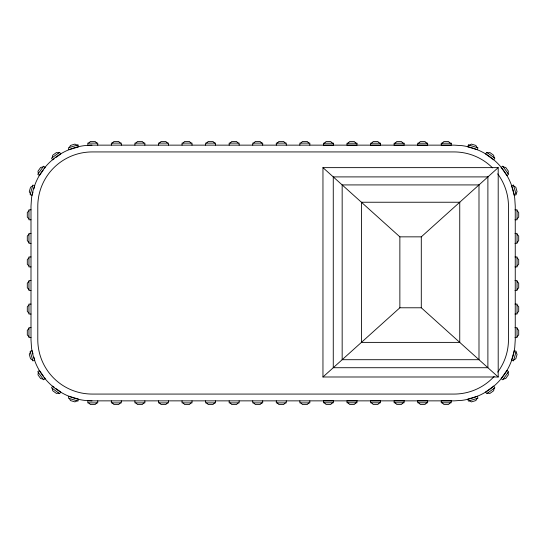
<?xml version="1.0" encoding="UTF-8"?>
<svg xmlns="http://www.w3.org/2000/svg" width="546" height="546" viewBox="0 0 546 546"><rect width="100%" height="100%" fill="white"/><g stroke="black" fill="none" stroke-linecap="round" stroke-linejoin="round"><path stroke-width="0.82" d="M38.322 372.427L37.981 374.809L40.65 378.569L43.011 379.026M508.039 173.573L508.381 171.191L505.705 167.431L503.344 166.974M52.273 157.644L52.703 155.276L56.436 152.559L58.825 152.88M494.089 388.356L493.659 390.724L489.919 393.441L487.537 393.12M33.019 192.069L32.125 195.263L30.16 194.717L32.849 185.121L34.814 185.674M33.92 188.868L34.589 186.473M30.412 352.184L29.286 354.306L30.528 358.749L32.596 359.978M515.95 193.816L517.076 191.694L515.827 187.251L513.759 186.022M69.315 147.516L70.502 145.427L74.925 144.103L77.075 145.188M477.047 398.484L475.853 400.573L471.43 401.897L469.287 400.812M43.291 170.099L39.448 175.519L37.783 174.331L43.55 166.216L45.216 167.397L44.253 168.748M28.958 210.756L27.3 212.496L27.3 217.11L28.958 218.85M28.958 234.316L27.3 236.056L27.3 240.677L28.958 242.417M28.958 257.883L27.3 259.623L27.3 264.237L28.958 265.977M28.958 281.449L27.3 283.19L27.3 287.803L28.958 289.544M28.958 305.009L27.3 306.75L27.3 311.37L28.958 313.111M28.958 328.576L27.3 330.316L27.3 334.93L28.958 336.67M517.042 218.85L518.7 217.11L518.7 212.496L517.042 210.756M517.042 242.417L518.7 240.677L518.7 236.056L517.042 234.316M517.042 265.977L518.7 264.237L518.7 259.623L517.042 257.883M517.042 289.544L518.7 287.803L518.7 283.19L517.042 281.449M517.042 313.111L518.7 311.37L518.7 306.75L517.042 305.009M517.042 336.67L518.7 334.93L518.7 330.316L517.042 328.576M88.718 143.1L90.459 141.441L95.072 141.441L96.813 143.1M112.285 143.1L114.025 141.441L118.639 141.441L120.379 143.1M135.845 143.1L137.585 141.441L142.206 141.441L143.946 143.1M159.412 143.1L161.152 141.441L165.766 141.441L167.506 143.1M182.978 143.1L184.719 141.441L189.332 141.441L191.073 143.1M206.538 143.1L208.279 141.441L212.899 141.441L214.639 143.1M230.105 143.1L231.845 141.441L236.459 141.441L238.199 143.1M253.672 143.1L255.412 141.441L260.026 141.441L261.766 143.1M277.231 143.1L278.972 141.441L283.592 141.441L285.333 143.1M300.798 143.1L302.539 141.441L307.152 141.441L308.893 143.1M324.358 143.209L326.105 141.55L330.719 141.55L332.459 143.209M347.925 143.209L349.665 141.55L354.286 141.55L356.026 143.209M96.813 402.9L95.072 404.559L90.459 404.559L88.718 402.9M371.492 143.209L373.232 141.55L377.846 141.55L379.586 143.209M120.379 402.9L118.639 404.559L114.025 404.559L112.285 402.9M395.051 143.209L396.799 141.55L401.412 141.55L403.153 143.209M143.946 402.9L142.206 404.559L137.585 404.559L135.845 402.9M418.618 143.209L420.359 141.55L424.979 141.55L426.719 143.209M167.506 402.9L165.766 404.559L161.152 404.559L159.412 402.9M442.185 143.209L443.925 141.55L448.539 141.55L450.279 143.209M191.073 402.9L189.332 404.559L184.719 404.559L182.978 402.9M214.639 402.9L212.899 404.559L208.279 404.559L206.538 402.9M238.199 402.9L236.459 404.559L231.845 404.559L230.105 402.9M261.766 402.9L260.026 404.559L255.412 404.559L253.672 402.9M285.333 402.9L283.592 404.559L278.972 404.559L277.231 402.9M308.893 402.9L307.152 404.559L302.539 404.559L300.798 402.9M332.459 402.791L330.719 404.45L326.105 404.45L324.358 402.791M356.026 402.791L354.286 404.45L349.665 404.45L347.925 402.791M379.586 402.791L377.846 404.45L373.232 404.45L371.492 402.791M403.153 402.791L401.412 404.45L396.799 404.45L395.051 402.791M426.719 402.791L424.979 404.45L420.359 404.45L418.618 402.791M450.279 402.791L448.539 404.45L443.925 404.45L442.185 402.791M322.959 167.636L399.863 236.848L421.294 236.848L498.198 167.636L498.198 376.993L322.959 376.993L322.959 167.636L498.198 167.636M322.959 376.993L399.863 307.78L421.294 307.78L498.198 376.993M54.061 158.866L52.716 159.841L51.515 158.19L59.575 152.334L60.777 153.986L56.074 157.398M32.596 186.022L30.528 187.251L29.286 191.694L30.412 193.816M513.759 359.978L515.827 358.749L517.076 354.306L515.95 352.184M469.287 145.188L471.43 144.103L475.853 145.427L477.047 147.516M77.075 400.812L74.925 401.897L70.502 400.573L69.315 398.484M34.814 360.326L32.849 360.879L30.16 351.283L32.125 350.737L33.019 353.931M43.011 166.974L40.65 167.431L37.981 171.191L38.322 173.573M503.344 379.026L505.705 378.569L508.381 374.809L508.039 372.427M487.537 152.88L489.919 152.559L493.659 155.276L494.089 157.644M58.825 393.12L56.436 393.441L52.703 390.724L52.273 388.356M91.981 145.14L84.214 145.652A61.213 61.213 0 0 0 31.511 198.355L30.999 206.122L30.999 339.878L31.511 347.645A61.213 61.213 0 0 0 84.214 400.348L91.981 400.86M30.999 209.821L28.958 209.821L28.958 219.785L30.999 219.785M515.001 209.821L517.042 209.821L517.042 219.785L515.001 219.785M30.999 233.388L28.958 233.388L28.958 243.345L30.999 243.345M515.001 233.388L517.042 233.388L517.042 243.345L515.001 243.345M30.999 256.948L28.958 256.948L28.958 266.912L30.999 266.912M515.001 256.948L517.042 256.948L517.042 266.912L515.001 266.912M30.999 280.514L28.958 280.514L28.958 290.479L30.999 290.479M515.001 280.514L517.042 280.514L517.042 290.479L515.001 290.479M30.999 304.081L28.958 304.081L28.958 314.039L30.999 314.039M515.001 304.081L517.042 304.081L517.042 314.039L515.001 314.039M30.999 327.641L28.958 327.641L28.958 337.605L30.999 337.605M515.001 327.641L517.042 327.641L517.042 337.605L515.001 337.605M54.061 387.134L52.716 386.158L51.515 387.81L59.575 393.666L60.777 392.014L56.074 388.602M43.291 375.901L39.448 370.481L37.783 371.669L43.55 379.784L45.216 378.603L44.253 377.252M33.92 357.132L34.589 359.527M421.294 236.848L421.294 307.78M399.863 236.848L399.863 307.78M309.828 145.14L309.828 143.1L299.863 143.1L299.863 145.14M309.828 400.86L309.828 402.9L299.863 402.9L299.863 400.86M286.261 145.14L286.261 143.1L276.303 143.1L276.303 145.14M286.261 400.86L286.261 402.9L276.303 402.9L276.303 400.86M262.701 145.14L262.701 143.1L252.737 143.1L252.737 145.14M262.701 400.86L262.701 402.9L252.737 402.9L252.737 400.86M239.134 145.14L239.134 143.1L229.17 143.1L229.17 145.14M239.134 400.86L239.134 402.9L229.17 402.9L229.17 400.86M215.568 145.14L215.568 143.1L205.61 143.1L205.61 145.14M215.568 400.86L215.568 402.9L205.61 402.9L205.61 400.86M192.008 145.14L192.008 143.1L182.043 143.1L182.043 145.14M192.008 400.86L192.008 402.9L182.043 402.9L182.043 400.86M168.441 145.14L168.441 143.1L158.476 143.1L158.476 145.14M168.441 400.86L168.441 402.9L158.476 402.9L158.476 400.86M144.874 145.14L144.874 143.1L134.917 143.1L134.917 145.14M144.874 400.86L144.874 402.9L134.917 402.9L134.917 400.86M121.314 145.14L121.314 143.1L111.35 143.1L111.35 145.14M121.314 400.86L121.314 402.9L111.35 402.9L111.35 400.86M97.748 145.14L97.748 143.1L87.783 143.1L87.783 145.14L454.272 145.14L462.046 145.652A61.213 61.213 0 0 1 514.741 198.355L515.253 206.122L515.253 339.878L514.741 347.645A61.213 61.213 0 0 1 462.046 400.348L454.272 400.86L87.783 400.86L87.783 402.9L97.748 402.9L97.748 400.86M497.699 372.154A54.416 54.416 0 0 0 508.469 339.66L508.469 206.34A54.416 54.416 0 0 0 497.699 173.846M494.171 376.419A54.416 54.416 0 0 1 454.054 394.069L92.199 394.069A54.416 54.416 0 0 1 37.79 339.66L37.79 206.34A54.416 54.416 0 0 1 92.199 151.931L454.054 151.931A54.416 54.416 0 0 1 492.526 167.868M514.236 350.737L511.547 360.326L513.513 360.879L516.202 351.283L514.236 350.737M69.008 396.26L68.421 398.211L77.962 401.078L78.549 399.119L69.008 396.26M468.393 144.922L467.806 146.881L477.347 149.74L477.934 147.789L468.393 144.922M506.913 370.481L501.146 378.603L502.805 379.784L508.579 371.669L506.913 370.481M486.786 152.334L485.585 153.986L493.645 159.841L494.84 158.19L486.786 152.334M493.645 386.158L485.585 392.014L486.786 393.666L494.84 387.81L493.645 386.158M502.805 166.216L501.146 167.397L506.913 175.519L508.579 174.331L502.805 166.216M77.962 144.922L68.421 147.789L69.008 149.74L78.549 146.881L77.962 144.922M477.347 396.26L467.806 399.119L468.393 401.078L477.934 398.211L477.347 396.26M513.513 185.121L511.547 185.674L514.236 195.263L516.202 194.717L513.513 185.121M333.394 143.209L323.43 143.209L323.43 145.25L333.394 145.25L333.394 143.209M356.954 143.209L346.997 143.209L346.997 145.25L356.954 145.25L356.954 143.209M380.521 143.209L370.557 143.209L370.557 145.25L380.521 145.25L380.521 143.209M404.088 143.209L394.123 143.209L394.123 145.25L404.088 145.25L404.088 143.209M427.648 143.209L417.69 143.209L417.69 145.25L427.648 145.25L427.648 143.209M451.214 143.209L441.25 143.209L441.25 145.25L451.214 145.25L451.214 143.209M487.892 176.904L333.265 176.904L333.265 367.717L487.892 367.717L487.892 176.904M478.992 184.923L342.165 184.923L342.165 359.705L478.992 359.705L478.992 184.923M459.746 202.238L361.411 202.238L361.411 342.383L459.746 342.383L459.746 202.238M333.394 400.75L323.43 400.75L323.43 402.791L333.394 402.791L333.394 400.75M356.954 400.75L346.997 400.75L346.997 402.791L356.954 402.791L356.954 400.75M380.521 400.75L370.557 400.75L370.557 402.791L380.521 402.791L380.521 400.75M404.088 400.75L394.123 400.75L394.123 402.791L404.088 402.791L404.088 400.75M427.648 400.75L417.69 400.75L417.69 402.791L427.648 402.791L427.648 400.75M451.214 400.75L441.25 400.75L441.25 402.791L451.214 402.791L451.214 400.75"/></g></svg>
